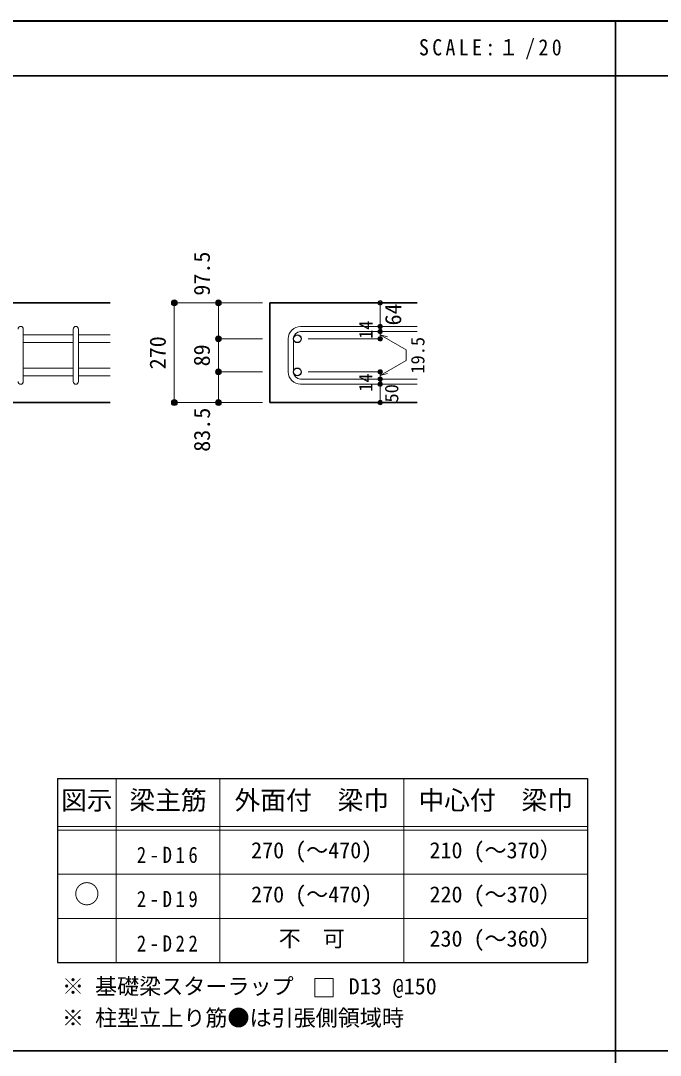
# Model space of a CAD drawing. Units: millimetres at full size, sheet at 1:20; details may follow other scales. Extents: x -3982 to 3969, y -2797 to 2801.
# Drawn here: x -2367 to -628, y -10 to 2801 of the extents above; entities that cross this region are included whole.
import ezdxf
from ezdxf.enums import TextEntityAlignment as Align

# ---------------------------------------------------------------- set-up
doc = ezdxf.new("R2010")
doc.units = ezdxf.units.MM
doc.header["$LTSCALE"] = 20
doc.header["$PDMODE"] = 32
doc.header["$PDSIZE"] = 12
for name, color, linetype, lineweight in [('6-1_躯体線', 2, 'Continuous', 35), ('6-5_梁主筋', 7, 'Continuous', 18), ('6-6_S.T.P.', 7, 'Continuous', 18), ('6-7_文字', 7, 'Continuous', 18), ('6-D_寸法', 4, 'Continuous', 9), ('6-E_枠', 7, 'Continuous', 18), ('F-0_枠', 6, 'Continuous', 40)]:
    doc.layers.add(name, color=color, linetype=linetype, lineweight=lineweight)
doc.styles.add('ＭＳ ゴシック', font='')
doc.styles.get('ＭＳ ゴシック').set_extended_font_data('MS Gothic')

msp = doc.modelspace()

# ---------------------------------------------------------------- linework, layer by layer
at = {"layer": '6-1_躯体線'}
for p, q in [((-2123.87, 2034.12), (-3103.87, 2034.12)), ((-1689.2, 2034.12), (-1289.2, 2034.12)), ((-1689.2, 2034.12), (-1689.2, 1763.12)), ((-2123.87, 1763.12), (-2523.87, 1763.12)), ((-1689.2, 1763.12), (-1289.2, 1763.12))]:
    msp.add_line(p, q, dxfattribs=at)
at = {"layer": '6-5_梁主筋'}
for p, q in [((-2223.87, 1947.05), (-2359.87, 1947.05)), ((-2123.87, 1947.05), (-2209.87, 1947.05)), ((-2223.87, 1926.05), (-2359.87, 1926.05)), ((-2123.87, 1926.05), (-2209.87, 1926.05)), ((-2223.87, 1857.12), (-2359.87, 1857.12)), ((-2123.87, 1857.12), (-2209.87, 1857.12)), ((-2223.87, 1836.12), (-2359.87, 1836.12)), ((-2123.87, 1836.12), (-2209.87, 1836.12))]:
    msp.add_line(p, q, dxfattribs=at)
at = {"layer": '6-5_梁主筋', "color": 3, "lineweight": 25}
for centre in [(-1614.7, 1936.55), (-1614.7, 1846.62)]:
    msp.add_circle(centre, 10.5, dxfattribs=at)
at = {"layer": '6-6_S.T.P.'}
for p, q in [((-1605.7, 1970.05), (-1289.2, 1970.05)), ((-2359.87, 1820.12), (-2359.87, 1963.05)), ((-2223.87, 1820.12), (-2223.87, 1963.05)), ((-2209.87, 1820.12), (-2209.87, 1963.05)), ((-1605.7, 1956.05), (-1289.2, 1956.05)), ((-1639.2, 1936.55), (-1639.2, 1846.62)), ((-1625.2, 1936.55), (-1625.2, 1846.62)), ((-1605.7, 1827.12), (-1289.2, 1827.12)), ((-1605.7, 1813.12), (-1289.2, 1813.12))]:
    msp.add_line(p, q, dxfattribs=at)
for centre, radius, start, end in [((-2366.87, 1963.05), 7, 0, 180), ((-2216.87, 1963.05), 7, 0, 180), ((-1605.7, 1936.55), 33.5, 90, 180), ((-1605.7, 1936.55), 19.5, 90, 180), ((-1605.7, 1846.62), 33.5, 180, 270), ((-1605.7, 1846.62), 19.5, 180, 270), ((-2366.87, 1820.12), 7, 180, 0), ((-2216.87, 1820.12), 7, 180, 0)]:
    msp.add_arc(centre, radius, start, end, dxfattribs=at)
at = {"layer": '6-7_文字'}
msp.add_lwpolyline([(-1567.01, 148.65), (-1517.01, 148.65), (-1517.01, 198.65), (-1567.01, 198.65)], close=True, dxfattribs=at)
at = {"layer": '6-D_寸法'}
for p, q in [((-1949.2, 2034.12), (-1949.2, 1763.12)), ((-1829.2, 2034.12), (-1829.2, 1936.55)), ((-1389.2, 1970.62), (-1389.2, 2034.12)), ((-1389.2, 2034.12), (-1389.2, 1970.05)), ((-1389.2, 1956.05), (-1389.2, 1970.05)), ((-1389.2, 1946.87), (-1319.14, 1906.42)), ((-1389.2, 1946.87), (-1369.88, 1941.7)), ((-1829.2, 1936.55), (-1709.2, 1936.55)), ((-1829.2, 1936.55), (-1829.2, 1846.62)), ((-1389.2, 1936.55), (-1585.29, 1936.55)), ((-1319.14, 1906.42), (-1319.14, 1877.32)), ((-1389.2, 1836.87), (-1319.14, 1877.32)), ((-1829.2, 1846.62), (-1709.2, 1846.62)), ((-1829.2, 1763.12), (-1829.2, 1846.62)), ((-1389.2, 1846.62), (-1585.29, 1846.62)), ((-1389.2, 1827.12), (-1389.2, 1846.62)), ((-1389.2, 1836.87), (-1369.88, 1842.05)), ((-1389.2, 1813.12), (-1389.2, 1827.12)), ((-1389.2, 1763.12), (-1389.2, 1813.12)), ((-1949.2, 1763.12), (-1839.33, 1763.12)), ((-1949.2, 1763.12), (-1829.2, 1763.12)), ((-1829.2, 1763.12), (-1709.2, 1763.12))]:
    msp.add_line(p, q, dxfattribs=at)
for points in [[(-1949.2, 2034.12), (-1829.2, 2034.12), (-1709.2, 2034.12)], [(-1389.2, 1956.62), (-1389.2, 1936.55), (-1389.2, 1956.62)]]:
    msp.add_lwpolyline(points, dxfattribs=at)
for centre, radius in [((-1949.2, 2034.12), 8), ((-1949.2, 2034.12), 7.2), ((-1949.2, 2034.12), 6.4), ((-1949.2, 2034.12), 5.6), ((-1949.2, 2034.12), 4.8), ((-1949.2, 2034.12), 4), ((-1949.2, 2034.12), 3.2), ((-1949.2, 2034.12), 2.4), ((-1949.2, 2034.12), 1.6), ((-1949.2, 2034.12), 0.8), ((-1829.2, 2034.12), 8), ((-1829.2, 2034.12), 7.2), ((-1829.2, 2034.12), 6.4), ((-1829.2, 2034.12), 5.6), ((-1829.2, 2034.12), 4.8), ((-1829.2, 2034.12), 4), ((-1829.2, 2034.12), 3.2), ((-1829.2, 2034.12), 2.4), ((-1829.2, 2034.12), 1.6), ((-1829.2, 2034.12), 0.8), ((-1389.2, 2034.12), 4), ((-1389.2, 2034.12), 3.6), ((-1389.2, 2034.12), 3.2), ((-1389.2, 2034.12), 2.8), ((-1389.2, 2034.12), 2.4), ((-1389.2, 2034.12), 2), ((-1389.2, 2034.12), 1.6), ((-1389.2, 2034.12), 1.2), ((-1389.2, 2034.12), 0.8), ((-1389.2, 2034.12), 0.4), ((-1389.2, 1970.05), 4), ((-1389.2, 1970.05), 3.6), ((-1389.2, 1970.05), 3.2), ((-1389.2, 1970.05), 2.8), ((-1389.2, 1970.05), 2.4), ((-1389.2, 1970.05), 2), ((-1389.2, 1970.05), 1.6), ((-1389.2, 1970.05), 1.2), ((-1389.2, 1970.05), 0.8), ((-1389.2, 1970.05), 0.4), ((-1829.2, 1936.55), 8), ((-1829.2, 1936.55), 7.2), ((-1829.2, 1936.55), 6.4), ((-1829.2, 1936.55), 5.6), ((-1829.2, 1936.55), 4.8), ((-1829.2, 1936.55), 4), ((-1829.2, 1936.55), 3.2), ((-1389.2, 1956.05), 4), ((-1389.2, 1936.55), 4), ((-1389.2, 1956.05), 3.6), ((-1389.2, 1936.55), 3.6), ((-1389.2, 1956.05), 3.2), ((-1389.2, 1936.55), 3.2), ((-1389.2, 1956.05), 2.8), ((-1389.2, 1956.05), 2.4), ((-1389.2, 1956.05), 2), ((-1389.2, 1956.05), 1.6), ((-1389.2, 1956.05), 1.2), ((-1389.2, 1956.05), 0.8), ((-1389.2, 1956.05), 0.4), ((-1829.2, 1936.55), 2.4), ((-1829.2, 1936.55), 1.6), ((-1829.2, 1936.55), 0.8), ((-1389.2, 1936.55), 2.8), ((-1389.2, 1936.55), 2.4), ((-1389.2, 1936.55), 2), ((-1389.2, 1936.55), 1.6), ((-1389.2, 1936.55), 1.2), ((-1389.2, 1936.55), 0.8), ((-1389.2, 1936.55), 0.4), ((-1829.2, 1846.62), 8), ((-1829.2, 1846.62), 7.2), ((-1829.2, 1846.62), 6.4), ((-1829.2, 1846.62), 5.6), ((-1829.2, 1846.62), 4.8), ((-1829.2, 1846.62), 4), ((-1829.2, 1846.62), 3.2), ((-1829.2, 1846.62), 2.4), ((-1829.2, 1846.62), 1.6), ((-1829.2, 1846.62), 0.8), ((-1389.2, 1846.62), 4), ((-1389.2, 1827.12), 4), ((-1389.2, 1846.62), 3.6), ((-1389.2, 1827.12), 3.6), ((-1389.2, 1846.62), 3.2), ((-1389.2, 1827.12), 3.2), ((-1389.2, 1846.62), 2.8), ((-1389.2, 1827.12), 2.8), ((-1389.2, 1846.62), 2.4), ((-1389.2, 1827.12), 2.4), ((-1389.2, 1846.62), 2), ((-1389.2, 1827.12), 2), ((-1389.2, 1846.62), 1.6), ((-1389.2, 1827.12), 1.6), ((-1389.2, 1846.62), 1.2), ((-1389.2, 1827.12), 1.2), ((-1389.2, 1846.62), 0.8), ((-1389.2, 1827.12), 0.8), ((-1389.2, 1846.62), 0.4), ((-1389.2, 1827.12), 0.4), ((-1389.2, 1813.12), 4), ((-1389.2, 1813.12), 3.6), ((-1389.2, 1813.12), 3.2), ((-1389.2, 1813.12), 2.8), ((-1389.2, 1813.12), 2.4), ((-1389.2, 1813.12), 2), ((-1389.2, 1813.12), 1.6), ((-1389.2, 1813.12), 1.2), ((-1389.2, 1813.12), 0.8), ((-1389.2, 1813.12), 0.4), ((-1949.2, 1763.12), 8), ((-1829.2, 1763.12), 8), ((-1949.2, 1763.12), 7.2), ((-1949.2, 1763.12), 6.4), ((-1949.2, 1763.12), 5.6), ((-1949.2, 1763.12), 4.8), ((-1949.2, 1763.12), 4), ((-1949.2, 1763.12), 3.2), ((-1949.2, 1763.12), 2.4), ((-1949.2, 1763.12), 1.6), ((-1949.2, 1763.12), 0.8), ((-1829.2, 1763.12), 7.2), ((-1829.2, 1763.12), 6.4), ((-1829.2, 1763.12), 5.6), ((-1829.2, 1763.12), 4.8), ((-1829.2, 1763.12), 4), ((-1829.2, 1763.12), 3.2), ((-1829.2, 1763.12), 2.4), ((-1829.2, 1763.12), 1.6), ((-1829.2, 1763.12), 0.8), ((-1389.2, 1763.12), 4), ((-1389.2, 1763.12), 3.6), ((-1389.2, 1763.12), 3.2), ((-1389.2, 1763.12), 2.8), ((-1389.2, 1763.12), 2.4), ((-1389.2, 1763.12), 2), ((-1389.2, 1763.12), 1.6), ((-1389.2, 1763.12), 1.2), ((-1389.2, 1763.12), 0.8), ((-1389.2, 1763.12), 0.4)]:
    msp.add_circle(centre, radius, dxfattribs=at)
at = {"layer": '6-D_寸法', "color": 7}
for p in [(-1949.2, 2034.12), (-1829.2, 2034.12), (-1389.2, 2034.12), (-1389.2, 1970.05), (-1829.2, 1936.55), (-1389.2, 1956.05), (-1389.2, 1936.55), (-1829.2, 1846.62), (-1389.2, 1846.62), (-1389.2, 1827.12), (-1389.2, 1813.12), (-1949.2, 1763.12), (-1829.2, 1763.12), (-1389.2, 1763.12)]:
    msp.add_point(p, dxfattribs=at)
at = {"layer": '6-E_枠', "color": 3, "lineweight": 25}
for p, q in [((-2267.02, 741.85), (-2267.02, 241.85)), ((-2267.02, 741.85), (-825.33, 741.85)), ((-825.33, 741.85), (-825.33, 241.85)), ((-2267.02, 241.85), (-825.33, 241.85))]:
    msp.add_line(p, q, dxfattribs=at)
at = {"layer": '6-E_枠'}
for p, q in [((-2107.02, 741.85), (-2107.02, 241.85)), ((-1825.33, 741.85), (-1825.33, 241.85)), ((-1325.33, 741.85), (-1325.33, 241.85)), ((-2267.02, 611.85), (-825.33, 611.85)), ((-2267.02, 601.85), (-825.33, 601.85)), ((-2267.02, 481.85), (-825.33, 481.85)), ((-2267.02, 361.85), (-825.33, 361.85))]:
    msp.add_line(p, q, dxfattribs=at)
at = {"layer": 'F-0_枠'}
msp.add_line((-3981.92, 2800.77), (3969.4, 2800.77), dxfattribs=at)
at = {"layer": 'F-0_枠', "color": 2, "lineweight": 35}
for p, q in [((-749.76, 2800.77), (-749.76, -2796.83)), ((-3981.92, 2650.77), (2482.4, 2650.77)), ((2482.4, 1.97), (-3981.92, 1.97))]:
    msp.add_line(p, q, dxfattribs=at)

# ---------------------------------------------------------------- texts
at = {"layer": '6-7_文字', "color": 2, "style": 'ＭＳ ゴシック'}
for s, p in [('図示', (-2257.02, 641.85)), ('梁主筋', (-2071.17, 641.85)), ('外面付\u3000梁巾', (-1785.33, 641.85)), ('中心付\u3000梁巾', (-1285.33, 641.85)), ('○', (-2222.02, 386.85))]:
    msp.add_text(s, height=51.32, dxfattribs=at).set_placement(p, align=Align.BOTTOM_LEFT)
at = {"layer": '6-7_文字', "style": 'ＭＳ ゴシック'}
for s, p in [('270 (～470)', (-1740.33, 511.85)), ('210 (～370）', (-1255.33, 511.85)), ('270 (～470)', (-1740.33, 391.85)), ('220 (～370）', (-1255.33, 391.85)), ('不\u3000可', (-1665.33, 271.85)), ('230 (～360）', (-1255.33, 271.85)), ('※ 基礎梁スターラップ     D13 @150', (-2254.64, 142.13)), ('※ 柱型立上り筋●は引張側領域時', (-2254.64, 56.45))]:
    msp.add_text(s, height=43.99, dxfattribs=at).set_placement(p, align=Align.BOTTOM_LEFT)
at = {"layer": '6-7_文字', "color": 2, "insert": (-1283.99, 2695.77), "char_height": 43.99, "attachment_point": 7, "style": 'ＭＳ ゴシック'}
msp.add_mtext('\\T1.34;\\W0.9;SCALE:１/20', dxfattribs=at)
at = {"layer": '6-7_文字', "char_height": 43.99, "attachment_point": 7, "style": 'ＭＳ ゴシック'}
for s, insert in [('\\T1.38;\\W0.85;2-D16', (-2051.17, 511.85)), ('\\T1.38;\\W0.85;2-D19', (-2051.17, 391.85)), ('\\T1.38;\\W0.85;2-D22', (-2051.17, 271.85))]:
    msp.add_mtext(s, dxfattribs=dict(at, insert=insert))
at = {"layer": '6-D_寸法', "style": 'ＭＳ ゴシック'}
for s, height, p in [('97.5', 43.99, (-1839.2, 2053.73)), ('64', 43.99, (-1319.11, 1972.84)), ('14', 36.66, (-1399.2, 1936.16)), ('270', 43.99, (-1959.2, 1853.62)), ('89', 43.99, (-1839.2, 1861.59)), ('19.5', 36.66, (-1258.07, 1841.87)), ('14', 36.66, (-1399.59, 1792.44)), ('50', 36.66, (-1329.11, 1763.41)), ('83.5', 43.99, (-1838.89, 1629.6))]:
    msp.add_text(s, height=height, rotation=90, dxfattribs=at).set_placement(p, align=Align.BOTTOM_LEFT)

doc.saveas('drawing.dxf')
